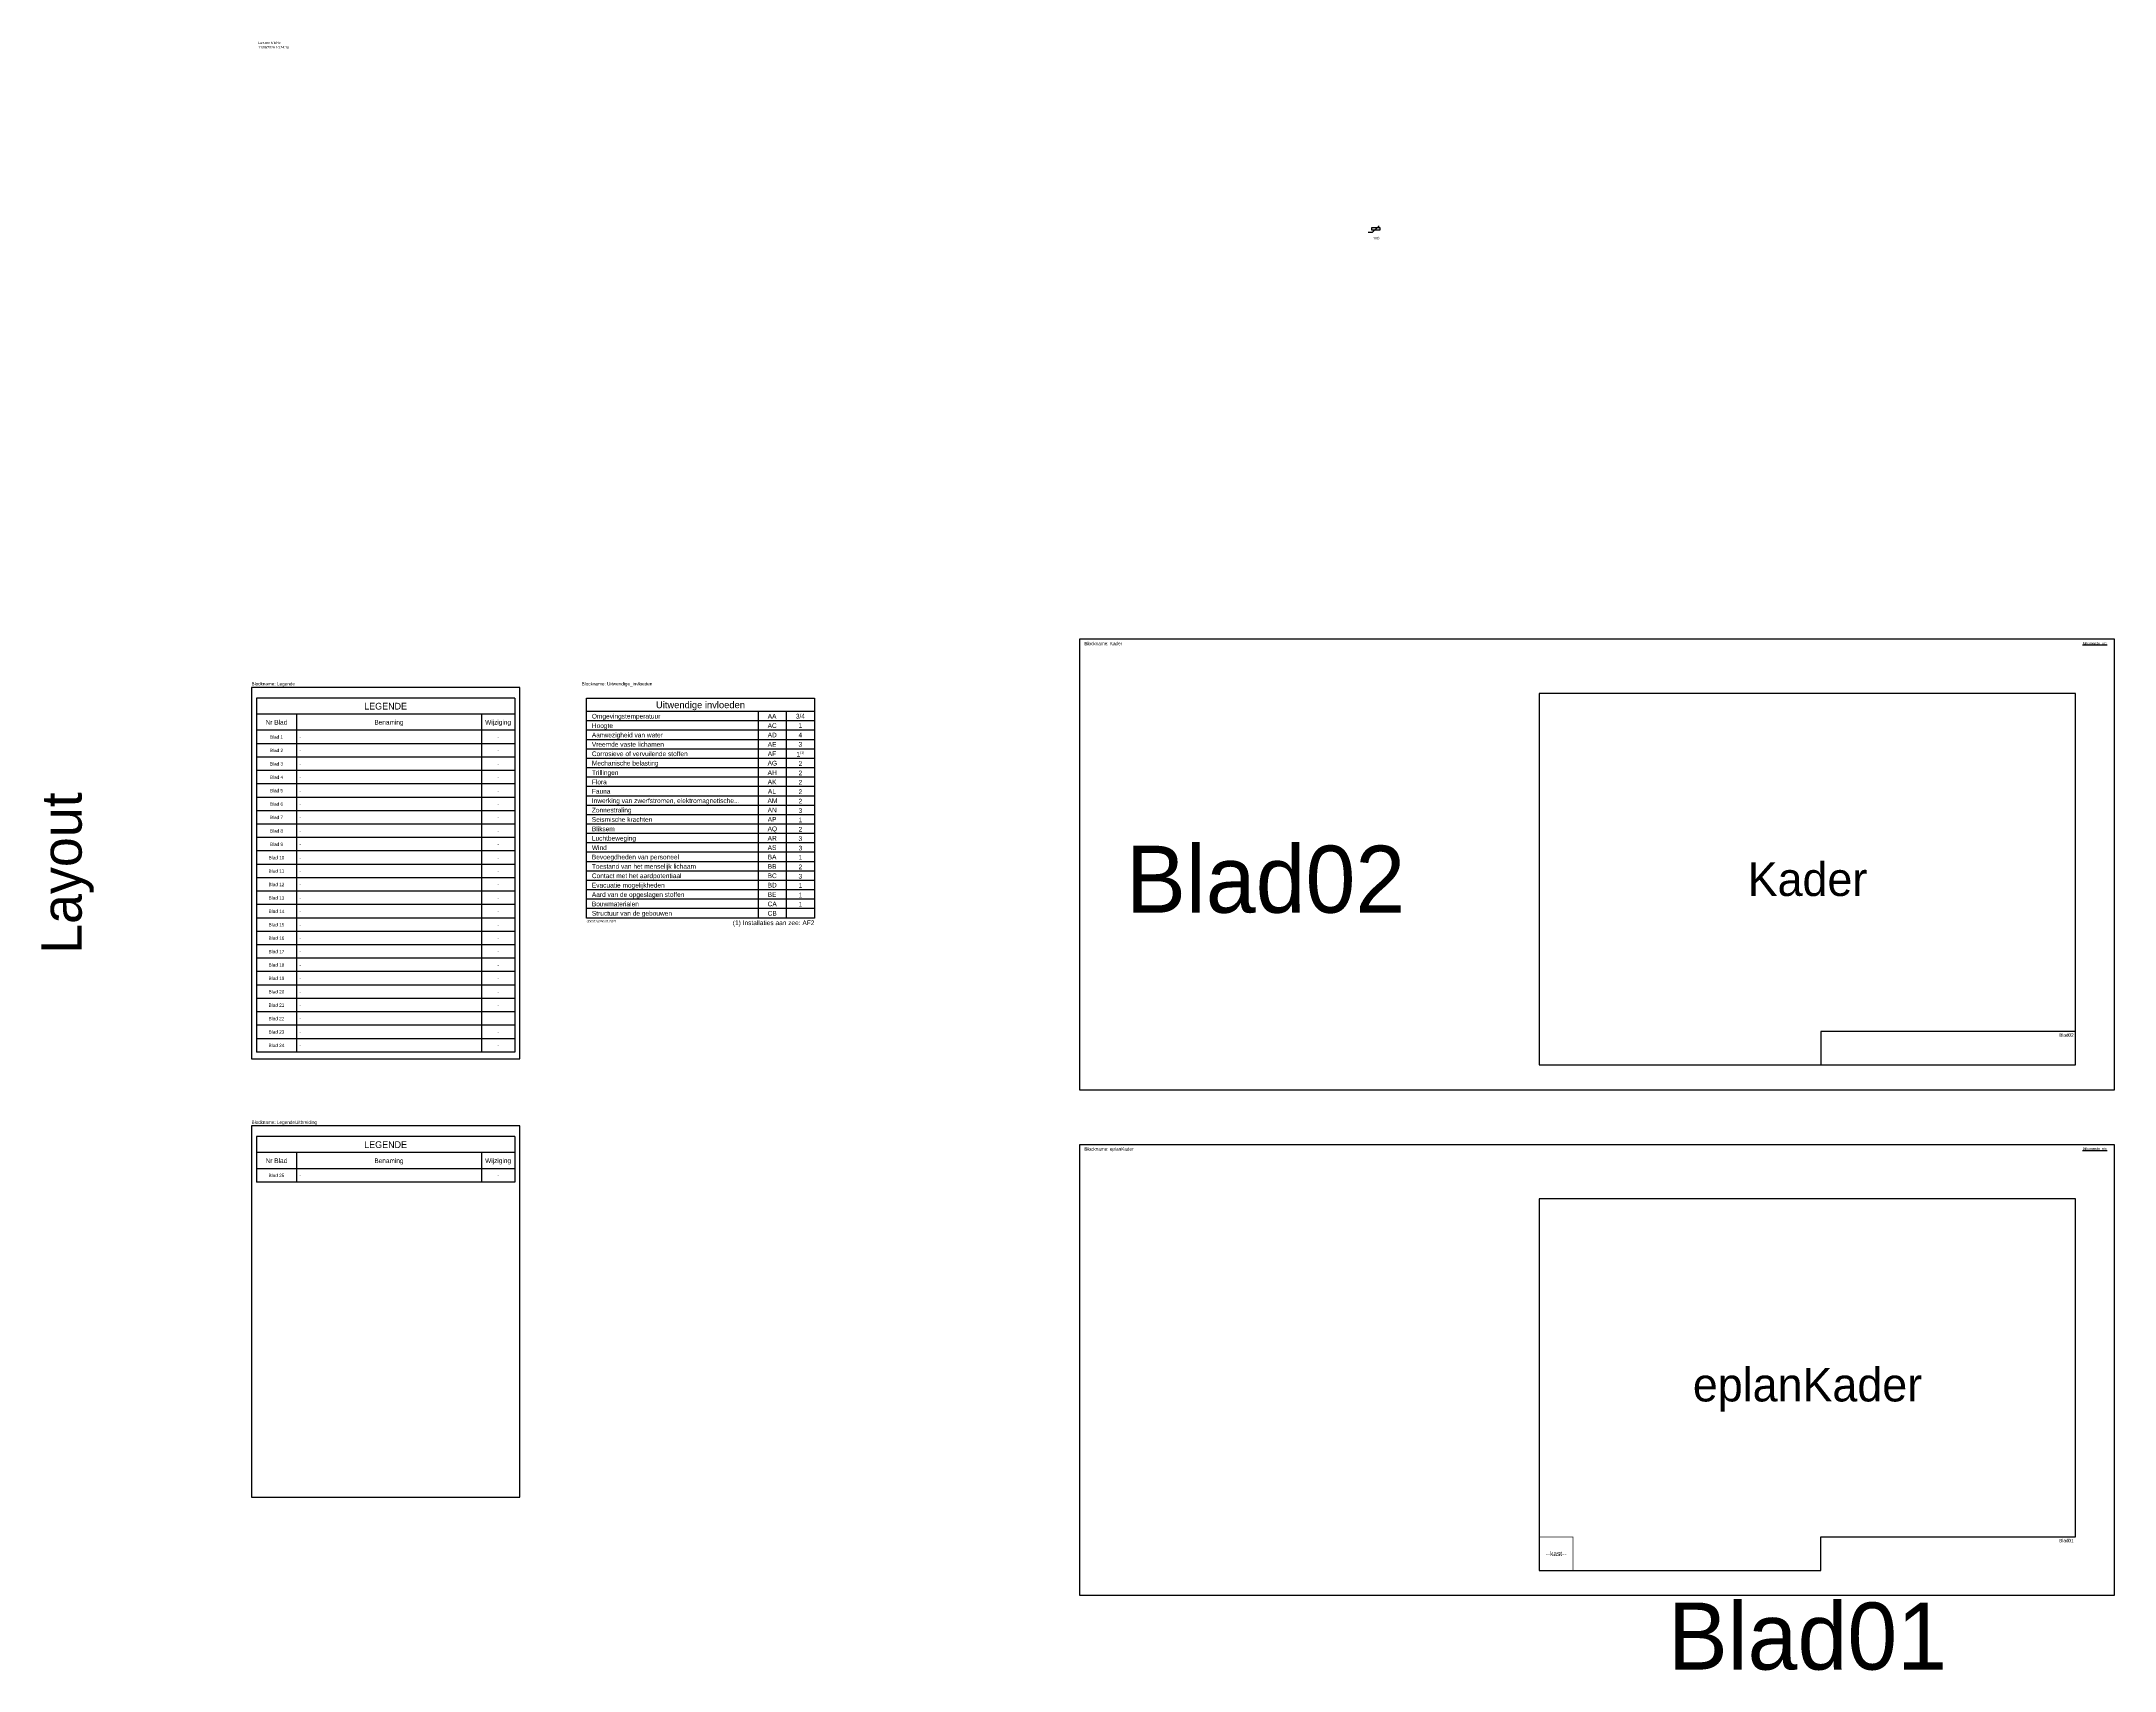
# Model space of a CAD drawing. Header units: millimetres. Extents: x -7152 to 5843, y -5056 to 10205.
# Drawn here: x -157 to 1390, y -1220 to -5 of the extents above; entities that cross this region are included whole.
import ezdxf
from ezdxf.enums import TextEntityAlignment as Align

# ---------------------------------------------------------------- set-up
doc = ezdxf.new("R2010")
doc.units = ezdxf.units.MM
doc.layers.add('BlockSupport', color=93, linetype='Continuous')
doc.layers.add('FreezeNewViewport', color=7, linetype='Continuous')
doc.layers.add('TBM_VP', color=1, linetype='Continuous', plot=False)
doc.styles.add('ARIAL', font='arial.ttf')
doc.styles.add('isopi', font='isoplus.shx', dxfattribs={"oblique": 15})
doc.styles.add('ISOPLUS', font='isoplus')
doc.styles.get("Standard").update_dxf_attribs({"font": 'isoplus.shx'})
doc.styles.add('TBM', font='arial.ttf')
doc.styles.add('Titre0', font='swiss.ttf')

# ---------------------------------------------------------------- blocks, each defined once
blk = doc.blocks.new('*U211')
at = {"color": 3}
blk.add_line((85, -10), (-85, -10), dxfattribs=at)
at = {"color": 2, "linetype": 'Continuous', "ltscale": 15}
for p, q in [((43, -10), (43, -164)), ((64, -10), (64, -164))]:
    blk.add_line(p, q, dxfattribs=at)
at = {"color": 2}
for p, q in [((85, -17), (-85, -17)), ((85, -24), (-85, -24)), ((85, -31), (-85, -31)), ((85, -38), (-85, -38)), ((85, -45), (-85, -45)), ((85, -52), (-85, -52)), ((85, -59), (-85, -59)), ((85, -66), (-85, -66)), ((85, -73), (-85, -73)), ((85, -80), (-85, -80)), ((85, -87), (-85, -87)), ((85, -94), (-85, -94)), ((85, -101), (-85, -101)), ((85, -108), (-85, -108)), ((85, -115), (-85, -115)), ((85, -122), (-85, -122)), ((85, -129), (-85, -129)), ((85, -136), (-85, -136)), ((85, -143), (-85, -143)), ((85, -150), (-85, -150)), ((85, -157), (-85, -157))]:
    blk.add_line(p, q, dxfattribs=at)
at = {"color": 4}
blk.add_lwpolyline([(-85, -164), (-85, 0), (85, 0), (85, -164)], close=True, dxfattribs=at)
at = {"color": 7, "style": 'ARIAL'}
for s, p in [('Omgevingstemperatuur', (-81, -13.5)), ('Aanwezigheid van water', (-81, -27.5)), ('Hoogte', (-81, -20.5)), ('Vreemde vaste lichamen', (-81, -34.5)), ('Corrosieve of vervuilende stoffen', (-81, -41.5)), ('Trillingen', (-81, -55.5)), ('Mechanische belasting', (-81, -48.5)), ('Flora', (-81, -62.5)), ('Fauna', (-81, -69.5)), ('Inwerking van zwerfstromen, elektromagnetische...', (-81, -76.5)), ('Zonnestraling', (-81, -83.5)), ('Seismische krachten', (-81, -90.5)), ('Bliksem', (-81, -97.5)), ('Luchtbeweging', (-81, -104.5)), ('Wind', (-81, -111.5)), ('Toestand van het menselijk lichaam', (-81, -125.5)), ('Bevoegdheden van personeel', (-81, -118.5)), ('Contact met het aardpotentiaal', (-81, -132.5)), ('Evacuatie mogelijkheden', (-81, -139.5)), ('Aard van de opgeslagen stoffen', (-81, -146.5)), ('Bouwmaterialen', (-81, -153.5)), ('Structuur van de gebouwen', (-81, -160.5))]:
    blk.add_text(s, height=3.5, dxfattribs=at).set_placement(p, align=Align.MIDDLE_LEFT)
at = {"color": 3, "style": 'Titre0'}
blk.add_text('Uitwendige invloeden', height=5, dxfattribs=at).set_placement((0, -5), align=Align.MIDDLE_CENTER)
at = {"color": 7, "style": 'ARIAL'}
for s, p in [('AA', (53.4, -13.5)), ('AC', (53.5, -20.5)), ('AD', (53.5, -27.5)), ('AE', (53.4, -34.5)), ('AF', (53.3, -41.5)), ('AG', (53.6, -48.5)), ('AH', (53.5, -55.5)), ('AK', (53.4, -62.5)), ('AM', (53.7, -76.5)), ('AL', (53.3, -69.5)), ('AN', (53.5, -83.5)), ('AP', (53.4, -90.5)), ('AQ', (53.6, -97.5)), ('AR', (53.5, -104.5)), ('AS', (53.4, -111.5)), ('BA', (53.4, -118.5)), ('BC', (53.5, -132.5)), ('BD', (53.5, -139.5)), ('BB', (53.4, -125.5)), ('CA', (53.5, -153.5)), ('BE', (53.4, -146.5)), ('CB', (53.5, -160.5))]:
    blk.add_text(s, height=3.5, dxfattribs=at).set_placement(p, align=Align.MIDDLE_CENTER)
blk.add_text('(1) Installaties aan zee: AF2', height=3.5, dxfattribs=at).set_placement((85, -165.8), align=Align.TOP_RIGHT)
at = {"linetype": 'Continuous', "ltscale": 15, "insert": (74.5, -11.7), "char_height": 3.5, "width": 2.567, "attachment_point": 2, "line_spacing_factor": 1.2, "style": 'ARIAL'}
blk.add_mtext('\\A1;3/4 1 4 3 1{\\H0.504x;\\S(1)^ ;\\H1.42857x; }2 2 2 2 2 3 1 2 3 3 1 2 3 1 1 1', dxfattribs=at)
at = {"layer": 'TBM_VP', "color": 1, "style": 'isopi', "oblique": 15}
blk.add_text('300.016/24.03.2021', height=1.8, dxfattribs=at).set_placement((-85, -167.3))
blk = doc.blocks.new('Versie')
at = {"layer": 'BlockSupport', "linetype": 'Continuous', "ltscale": 15}
for tag, p in [('VERSIE', (5, -13.2)), ('LASTSAVED', (5, -6.6)), ('DATE', (5, -9.9))]:
    blk.add_attdef(tag, p, '', height=1.8, dxfattribs=at)
blk = doc.blocks.new('*U431')
at = {"color": 4}
for p, q in [((96.4, 0), (-96.4, 0)), ((96.4, -264), (-96.4, -264))]:
    blk.add_line(p, q, dxfattribs=at)
at = {"color": 4, "linetype": 'Continuous'}
for p, q in [((-96.4, 0), (-96.4, -24)), ((96.4, 0), (96.4, -24)), ((-96.4, -24), (-96.4, -34)), ((96.4, -24), (96.4, -34)), ((-96.4, -34), (-96.4, -44)), ((-96.4, -44), (-96.4, -54)), ((96.4, -34), (96.4, -44)), ((96.4, -44), (96.4, -54)), ((-96.4, -54), (-96.4, -64)), ((96.4, -54), (96.4, -64)), ((-96.4, -64), (-96.4, -74)), ((-96.4, -74), (-96.4, -84)), ((96.4, -64), (96.4, -74)), ((96.4, -74), (96.4, -84)), ((-96.4, -84), (-96.4, -94)), ((96.4, -84), (96.4, -94)), ((-96.4, -94), (-96.4, -104)), ((-96.4, -104), (-96.4, -114)), ((96.4, -94), (96.4, -104)), ((96.4, -104), (96.4, -114)), ((-96.4, -114), (-96.4, -124)), ((96.4, -114), (96.4, -124)), ((-96.4, -124), (-96.4, -134)), ((-96.4, -134), (-96.4, -144)), ((96.4, -124), (96.4, -134)), ((96.4, -134), (96.4, -144)), ((-96.4, -144), (-96.4, -154)), ((-96.4, -154), (-96.4, -164)), ((96.4, -144), (96.4, -154)), ((96.4, -154), (96.4, -164)), ((-96.4, -164), (-96.4, -174)), ((96.4, -164), (96.4, -174)), ((-96.4, -174), (-96.4, -184)), ((-96.4, -184), (-96.4, -194)), ((96.4, -174), (96.4, -184)), ((96.4, -184), (96.4, -194)), ((-96.4, -194), (-96.4, -204)), ((96.4, -194), (96.4, -204)), ((-96.4, -204), (-96.4, -214)), ((-96.4, -214), (-96.4, -224)), ((96.4, -204), (96.4, -214)), ((96.4, -214), (96.4, -224)), ((-96.4, -224), (-96.4, -234)), ((96.4, -224), (96.4, -234)), ((-96.4, -234), (-96.4, -244)), ((-96.4, -244), (-96.4, -254)), ((96.4, -234), (96.4, -244)), ((96.4, -244), (96.4, -254)), ((-96.4, -254), (-96.4, -264)), ((96.4, -254), (96.4, -264))]:
    blk.add_line(p, q, dxfattribs=at)
at = {"color": 3}
for p, q in [((96.4, -12), (-96.4, -12)), ((96.4, -24), (-96.4, -24))]:
    blk.add_line(p, q, dxfattribs=at)
at = {"color": 2, "linetype": 'Continuous'}
for p, q in [((-66.4, -12), (-66.4, -24)), ((71.4, -12), (71.4, -24)), ((-66.4, -24), (-66.4, -34)), ((71.4, -24), (71.4, -34)), ((-66.4, -34), (-66.4, -44)), ((-66.4, -44), (-66.4, -54)), ((71.4, -34), (71.4, -44)), ((71.4, -44), (71.4, -54)), ((-66.4, -54), (-66.4, -64)), ((71.4, -54), (71.4, -64)), ((-66.4, -64), (-66.4, -74)), ((-66.4, -74), (-66.4, -84)), ((71.4, -64), (71.4, -74)), ((71.4, -74), (71.4, -84)), ((-66.4, -84), (-66.4, -94)), ((71.4, -84), (71.4, -94)), ((-66.4, -94), (-66.4, -104)), ((-66.4, -104), (-66.4, -114)), ((71.4, -94), (71.4, -104)), ((71.4, -104), (71.4, -114)), ((-66.4, -114), (-66.4, -124)), ((71.4, -114), (71.4, -124)), ((-66.4, -124), (-66.4, -134)), ((-66.4, -134), (-66.4, -144)), ((71.4, -124), (71.4, -134)), ((71.4, -134), (71.4, -144)), ((-66.4, -144), (-66.4, -154)), ((-66.4, -154), (-66.4, -164)), ((71.4, -144), (71.4, -154)), ((71.4, -154), (71.4, -164)), ((-66.4, -164), (-66.4, -174)), ((71.4, -164), (71.4, -174)), ((-66.4, -174), (-66.4, -184)), ((-66.4, -184), (-66.4, -194)), ((71.4, -174), (71.4, -184)), ((71.4, -184), (71.4, -194)), ((-66.4, -194), (-66.4, -204)), ((71.4, -194), (71.4, -204)), ((-66.4, -204), (-66.4, -214)), ((-66.4, -214), (-66.4, -224)), ((71.4, -204), (71.4, -214)), ((71.4, -214), (71.4, -224)), ((-66.4, -224), (-66.4, -234)), ((71.4, -224), (71.4, -234)), ((-66.4, -234), (-66.4, -244)), ((-66.4, -244), (-66.4, -254)), ((71.4, -234), (71.4, -244)), ((71.4, -244), (71.4, -254)), ((-66.4, -254), (-66.4, -264)), ((71.4, -254), (71.4, -264))]:
    blk.add_line(p, q, dxfattribs=at)
at = {"color": 2}
for p, q in [((96.4, -34), (-96.4, -34)), ((96.4, -34), (-96.4, -34)), ((96.4, -44), (-96.4, -44)), ((96.4, -44), (-96.4, -44)), ((96.4, -54), (-96.4, -54)), ((96.4, -54), (-96.4, -54)), ((96.4, -64), (-96.4, -64)), ((96.4, -74), (-96.4, -74)), ((96.4, -84), (-96.4, -84)), ((96.4, -94), (-96.4, -94)), ((96.4, -104), (-96.4, -104)), ((96.4, -114), (-96.4, -114)), ((96.4, -124), (-96.4, -124)), ((96.4, -134), (-96.4, -134)), ((96.4, -134), (-96.4, -134)), ((96.4, -144), (-96.4, -144)), ((96.4, -144), (-96.4, -144)), ((96.4, -154), (-96.4, -154)), ((96.4, -164), (-96.4, -164)), ((96.4, -174), (-96.4, -174)), ((96.4, -184), (-96.4, -184)), ((96.4, -194), (-96.4, -194)), ((96.4, -204), (-96.4, -204)), ((96.4, -214), (-96.4, -214)), ((96.4, -224), (-96.4, -224)), ((96.4, -234), (-96.4, -234)), ((96.4, -244), (-96.4, -244)), ((96.4, -254), (-96.4, -254))]:
    blk.add_line(p, q, dxfattribs=at)
at = {"layer": 'TBM_VP', "linetype": 'Continuous'}
blk.add_lwpolyline([(-100, -269), (100, -269), (100, 8), (-100, 8)], close=True, dxfattribs=at)
at = {"color": 3}
blk.add_text('LEGENDE', height=5, dxfattribs=at).set_placement((0, -6), align=Align.MIDDLE_CENTER)
at = {"color": 2}
for s, p in [('Nr Blad', (-81.4, -18)), ('Benaming', (2.5, -18)), ('Wijziging', (83.9, -18))]:
    blk.add_text(s, height=3.5, dxfattribs=at).set_placement(p, align=Align.MIDDLE_CENTER)
at = {"color": 7}
for s, p in [('Blad 1', (-81.4, -29)), ('Blad 2', (-81.4, -39)), ('Blad 3', (-81.4, -49)), ('Blad 4', (-81.4, -59)), ('Blad 5', (-81.4, -69)), ('Blad 6', (-81.4, -79)), ('Blad 7', (-81.4, -89)), ('Blad 8', (-81.4, -99)), ('Blad 9', (-81.4, -109)), ('Blad 10', (-81.4, -119)), ('Blad 11', (-81.4, -129)), ('Blad 12', (-81.4, -139)), ('Blad 13', (-81.4, -149)), ('Blad 14', (-81.4, -159)), ('Blad 15', (-81.4, -169)), ('Blad 16', (-81.4, -179)), ('Blad 17', (-81.4, -189)), ('Blad 18', (-81.4, -199)), ('Blad 19', (-81.4, -209)), ('Blad 20', (-81.4, -219)), ('Blad 21', (-81.4, -229)), ('Blad 22', (-81.4, -239)), ('Blad 23', (-81.4, -249)), ('Blad 24', (-81.4, -259))]:
    blk.add_text(s, height=2.5, dxfattribs=at).set_placement(p, align=Align.MIDDLE_CENTER)
for tag, p in [('01-B', (-64.3, -29)), ('02-B', (-64.3, -39)), ('03-B', (-64.3, -49)), ('04-B', (-64.3, -59)), ('05-B', (-64.3, -69)), ('06-B', (-64.3, -79)), ('07-B', (-64.3, -89)), ('08-B', (-64.3, -99)), ('09-B', (-64.3, -109)), ('10-B', (-64.3, -119)), ('11-B', (-64.3, -129)), ('12-B', (-64.3, -139)), ('13-B', (-64.3, -149)), ('14-B', (-64.3, -159)), ('15-B', (-64.3, -169)), ('16-B', (-64.3, -179))]:
    blk.add_attdef(tag, text='', height=2.5, dxfattribs=at).set_placement(p, align=Align.MIDDLE_LEFT)
for tag, p in [('01-W', (83.9, -29)), ('02-W', (83.9, -39)), ('03-W', (83.9, -49)), ('04-W', (83.9, -59)), ('05-W', (83.9, -69)), ('06-W', (83.9, -79)), ('07-W', (83.9, -89)), ('08-W', (83.9, -99)), ('09-W', (83.9, -109)), ('10-W', (83.9, -119)), ('11-W', (83.9, -129)), ('12-W', (83.9, -139)), ('13-W', (83.9, -149)), ('14-W', (83.9, -159)), ('15-W', (83.9, -169))]:
    blk.add_attdef(tag, text='', height=2.5, dxfattribs=at).set_placement(p, align=Align.MIDDLE_CENTER)
at = {"linetype": 'Continuous'}
for tag, p in [('16-W', (83.9, -179)), ('17-W', (83.9, -189)), ('18-W', (83.9, -199)), ('19-W', (83.9, -209)), ('20-W', (83.9, -219)), ('21-W', (83.9, -229)), ('22-W', (83.9, -239)), ('23-W', (83.9, -249)), ('24-W', (83.9, -259))]:
    blk.add_attdef(tag, text='', height=2.5, dxfattribs=at).set_placement(p, align=Align.MIDDLE_CENTER)
for tag, p in [('17-B', (-64.3, -189)), ('18-B', (-64.3, -199)), ('19-B', (-64.3, -209)), ('20-B', (-64.3, -219)), ('21-B', (-64.3, -229)), ('22-B', (-64.3, -239)), ('23-B', (-64.3, -249)), ('24-B', (-64.3, -259))]:
    blk.add_attdef(tag, text='', height=2.5, dxfattribs=at).set_placement(p, align=Align.MIDDLE_LEFT)
blk = doc.blocks.new('*U433')
at = {"color": 4}
for p, q in [((96.4, 0), (-96.4, 0)), ((96.4, -34), (-96.4, -34))]:
    blk.add_line(p, q, dxfattribs=at)
at = {"color": 4, "linetype": 'Continuous'}
for p, q in [((-96.4, 0), (-96.4, -24)), ((96.4, 0), (96.4, -24)), ((-96.4, -24), (-96.4, -34)), ((96.4, -24), (96.4, -34))]:
    blk.add_line(p, q, dxfattribs=at)
at = {"color": 3}
for p, q in [((96.4, -12), (-96.4, -12)), ((96.4, -24), (-96.4, -24))]:
    blk.add_line(p, q, dxfattribs=at)
at = {"color": 2, "linetype": 'Continuous'}
for p, q in [((-66.4, -12), (-66.4, -24)), ((71.4, -12), (71.4, -24)), ((-66.4, -24), (-66.4, -34)), ((71.4, -24), (71.4, -34))]:
    blk.add_line(p, q, dxfattribs=at)
at = {"color": 2}
blk.add_line((96.4, -34), (-96.4, -34), dxfattribs=at)
at = {"layer": 'TBM_VP', "linetype": 'Continuous'}
blk.add_lwpolyline([(-100, -269), (100, -269), (100, 8), (-100, 8)], close=True, dxfattribs=at)
at = {"color": 3}
blk.add_text('LEGENDE', height=5, dxfattribs=at).set_placement((0, -6), align=Align.MIDDLE_CENTER)
at = {"color": 2}
for s, p in [('Nr Blad', (-81.4, -18)), ('Benaming', (2.5, -18)), ('Wijziging', (83.9, -18))]:
    blk.add_text(s, height=3.5, dxfattribs=at).set_placement(p, align=Align.MIDDLE_CENTER)
at = {"color": 7}
blk.add_text('Blad 25', height=2.5, dxfattribs=at).set_placement((-81.4, -29), align=Align.MIDDLE_CENTER)
blk.add_attdef('25-B', text='', height=2.5, dxfattribs=at).set_placement((-64.3, -29), align=Align.MIDDLE_LEFT)
blk.add_attdef('25-W', text='', height=2.5, dxfattribs=at).set_placement((83.9, -29), align=Align.MIDDLE_CENTER)
blk = doc.blocks.new('eplankader')
at = {"color": 7}
blk.add_lwpolyline([(0, 25, 0.5, 0.5, 0), (25, 25, 0.5, 0.5, 0), (25, 0, 0, 0, 0)], format="xyseb", dxfattribs=at)
at = {"layer": 'TBM_VP', "linetype": 'Continuous'}
blk.add_lwpolyline([(400, 277), (0, 277), (0, 0), (210, 0), (210, 25), (400, 25), (400, 277)], dxfattribs=at)
at = {"linetype": 'Continuous', "ltscale": 15, "style": 'TBM'}
blk.add_attdef('KAST', text='', height=3.5, dxfattribs=at).set_placement((12.5, 12.5), align=Align.MIDDLE_CENTER)
at = {"linetype": 'Continuous', "ltscale": 15}
blk.add_attdef('BLAD', text='', height=50, dxfattribs=at).set_placement((200, -24), align=Align.TOP_CENTER)
at = {"layer": 'TBM_VP', "color": 150, "linetype": 'Continuous', "ltscale": 15, "flags": 8}
blk.add_attdef('CONTROLE', text='', height=2.5, dxfattribs=at).set_placement((398.5, 23.5), align=Align.TOP_RIGHT)
blk = doc.blocks.new('*U378')
at = {"layer": 'TBM_VP', "color": 1, "linetype": 'Continuous'}
for points in [[(0, 277), (0, 0), (400, 0), (400, 277)], [(210, 0), (400, 0), (400, 25), (210, 25)]]:
    blk.add_lwpolyline(points, close=True, dxfattribs=at)
at = {"color": 7, "linetype": 'Continuous', "ltscale": 7}
blk.add_attdef('BLADNR', text='', height=50, dxfattribs=at).set_placement((-100, 138.5), align=Align.MIDDLE_RIGHT)
at = {"layer": 'FreezeNewViewport', "color": 7, "linetype": 'Continuous', "style": 'TBM', "width": 0.8}
blk.add_attdef('Beschrijving', text='', height=2, dxfattribs=at).set_placement((272.5, 2.7), align=Align.MIDDLE_CENTER)
at = {"layer": 'TBM_VP', "color": 150, "linetype": 'Continuous', "ltscale": 15, "flags": 8}
blk.add_attdef('CONTROLE', text='', height=2.5, dxfattribs=at).set_placement((398.5, 23.5), align=Align.TOP_RIGHT)
blk = doc.blocks.new('*U421')
at = {"color": 0}
blk.add_lwpolyline([(0, 0), (772, 0), (772, 336), (0, 336)], close=True, dxfattribs=at)
blk.add_text('Blockname:', height=2.5, dxfattribs=at).set_placement((3.7, 334), align=Align.TOP_LEFT)
at = {"color": 0, "linetype": 'Continuous'}
blk.add_text('%%UBijkomende info:', height=1.8, dxfattribs=at).set_placement((748.2, 332.1))
at = {"color": 161, "linetype": 'Continuous', "ltscale": 15, "true_color": 0x8c9ff3}
blk.add_attdef('BLOCKNAME', (22.7, 331.5), '', height=2.5, dxfattribs=at)
blk = doc.blocks.new('*U331')
blk.add_lwpolyline([(-5.7, -2.4), (-2.7, -2.4), (2.3, 2.3)])
at = {"color": 0, "linetype": 'Continuous'}
blk.add_lwpolyline([(3, 1), (3, -1), (-3, -1), (-3, 1)], close=True, dxfattribs=at)
at = {"color": 2, "style": 'ISOPLUS'}
blk.add_attdef('WHNAME', text='', height=2.5, dxfattribs=at).set_placement((0.2, -2.7), align=Align.TOP_CENTER)
at = {"color": 1, "style": 'ISOPLUS'}
blk.add_attdef('WHWAARDE', text='', height=1.8, dxfattribs=at).set_placement((0.2, -6.7), align=Align.MIDDLE)

msp = doc.modelspace()

# ---------------------------------------------------------------- block references
at = {"linetype": 'Continuous'}
msp.add_blockref('*U331', (838.656, -144.515), dxfattribs=at).add_auto_attribs({'WHWAARDE': '10%%211'})
at = {"color": 110, "linetype": 'Continuous'}
for p, values in [((617.5, -786.5), {'BLOCKNAME': 'Kader'}), ((617.5, -1163.5), {'BLOCKNAME': 'eplanKader'})]:
    msp.add_blockref('*U421', p, dxfattribs=at).add_auto_attribs(values)
at = {"linetype": 'Continuous'}
ref = msp.add_blockref('*U431', (100.031, -494.451), dxfattribs=at)
ref.add_attrib('01-B', '-', dxfattribs={"color": 7, "height": 2.5}).set_placement((35.712, -523.451), align=Align.MIDDLE_LEFT)
ref.add_attrib('01-W', '-', dxfattribs={"color": 7, "height": 2.5}).set_placement((183.931, -523.451), align=Align.MIDDLE_CENTER)
ref.add_attrib('02-B', '-', dxfattribs={"color": 7, "height": 2.5}).set_placement((35.712, -533.451), align=Align.MIDDLE_LEFT)
ref.add_attrib('02-W', '-', dxfattribs={"color": 7, "height": 2.5}).set_placement((183.931, -533.451), align=Align.MIDDLE_CENTER)
ref.add_attrib('03-B', '-', dxfattribs={"color": 7, "height": 2.5}).set_placement((35.712, -543.451), align=Align.MIDDLE_LEFT)
ref.add_attrib('03-W', '-', dxfattribs={"color": 7, "height": 2.5}).set_placement((183.931, -543.451), align=Align.MIDDLE_CENTER)
ref.add_attrib('04-B', '-', dxfattribs={"color": 7, "height": 2.5}).set_placement((35.712, -553.451), align=Align.MIDDLE_LEFT)
ref.add_attrib('04-W', '-', dxfattribs={"color": 7, "height": 2.5}).set_placement((183.931, -553.451), align=Align.MIDDLE_CENTER)
ref.add_attrib('05-B', '-', dxfattribs={"color": 7, "height": 2.5}).set_placement((35.712, -563.451), align=Align.MIDDLE_LEFT)
ref.add_attrib('05-W', '-', dxfattribs={"color": 7, "height": 2.5}).set_placement((183.931, -563.451), align=Align.MIDDLE_CENTER)
ref.add_attrib('06-B', '-', dxfattribs={"color": 7, "height": 2.5}).set_placement((35.712, -573.451), align=Align.MIDDLE_LEFT)
ref.add_attrib('06-W', '-', dxfattribs={"color": 7, "height": 2.5}).set_placement((183.931, -573.451), align=Align.MIDDLE_CENTER)
ref.add_attrib('07-B', '-', dxfattribs={"color": 7, "height": 2.5}).set_placement((35.712, -583.451), align=Align.MIDDLE_LEFT)
ref.add_attrib('07-W', '-', dxfattribs={"color": 7, "height": 2.5}).set_placement((183.931, -583.451), align=Align.MIDDLE_CENTER)
ref.add_attrib('08-B', '-', dxfattribs={"color": 7, "height": 2.5}).set_placement((35.712, -593.451), align=Align.MIDDLE_LEFT)
ref.add_attrib('08-W', '-', dxfattribs={"color": 7, "height": 2.5}).set_placement((183.931, -593.451), align=Align.MIDDLE_CENTER)
ref.add_attrib('09-B', '-', dxfattribs={"color": 7, "height": 2.5}).set_placement((35.712, -603.451), align=Align.MIDDLE_LEFT)
ref.add_attrib('09-W', '-', dxfattribs={"color": 7, "height": 2.5}).set_placement((183.931, -603.451), align=Align.MIDDLE_CENTER)
ref.add_attrib('10-B', '-', dxfattribs={"color": 7, "height": 2.5}).set_placement((35.712, -613.451), align=Align.MIDDLE_LEFT)
ref.add_attrib('10-W', '-', dxfattribs={"color": 7, "height": 2.5}).set_placement((183.931, -613.451), align=Align.MIDDLE_CENTER)
ref.add_attrib('11-B', '-', dxfattribs={"color": 7, "height": 2.5}).set_placement((35.712, -623.451), align=Align.MIDDLE_LEFT)
ref.add_attrib('11-W', '-', dxfattribs={"color": 7, "height": 2.5}).set_placement((183.931, -623.451), align=Align.MIDDLE_CENTER)
ref.add_attrib('12-B', '-', dxfattribs={"color": 7, "height": 2.5}).set_placement((35.712, -633.451), align=Align.MIDDLE_LEFT)
ref.add_attrib('12-W', '-', dxfattribs={"color": 7, "height": 2.5}).set_placement((183.931, -633.451), align=Align.MIDDLE_CENTER)
ref.add_attrib('13-B', '-', dxfattribs={"color": 7, "height": 2.5}).set_placement((35.712, -643.451), align=Align.MIDDLE_LEFT)
ref.add_attrib('13-W', '-', dxfattribs={"color": 7, "height": 2.5}).set_placement((183.931, -643.451), align=Align.MIDDLE_CENTER)
ref.add_attrib('14-B', '-', dxfattribs={"color": 7, "height": 2.5}).set_placement((35.712, -653.451), align=Align.MIDDLE_LEFT)
ref.add_attrib('14-W', '-', dxfattribs={"color": 7, "height": 2.5}).set_placement((183.931, -653.451), align=Align.MIDDLE_CENTER)
ref.add_attrib('15-B', '-', dxfattribs={"color": 7, "height": 2.5}).set_placement((35.712, -663.451), align=Align.MIDDLE_LEFT)
ref.add_attrib('15-W', '-', dxfattribs={"color": 7, "height": 2.5}).set_placement((183.931, -663.451), align=Align.MIDDLE_CENTER)
ref.add_attrib('16-B', '-', dxfattribs={"color": 7, "height": 2.5}).set_placement((35.712, -673.451), align=Align.MIDDLE_LEFT)
ref.add_attrib('16-W', '-', dxfattribs={"linetype": 'Continuous', "height": 2.5}).set_placement((183.931, -673.451), align=Align.MIDDLE_CENTER)
ref.add_attrib('17-B', '-', dxfattribs={"linetype": 'Continuous', "height": 2.5}).set_placement((35.712, -683.451), align=Align.MIDDLE_LEFT)
ref.add_attrib('17-W', '-', dxfattribs={"linetype": 'Continuous', "height": 2.5}).set_placement((183.931, -683.451), align=Align.MIDDLE_CENTER)
ref.add_attrib('18-B', '-', dxfattribs={"linetype": 'Continuous', "height": 2.5}).set_placement((35.712, -693.451), align=Align.MIDDLE_LEFT)
ref.add_attrib('18-W', '-', dxfattribs={"linetype": 'Continuous', "height": 2.5}).set_placement((183.931, -693.451), align=Align.MIDDLE_CENTER)
ref.add_attrib('19-B', '-', dxfattribs={"linetype": 'Continuous', "height": 2.5}).set_placement((35.712, -703.451), align=Align.MIDDLE_LEFT)
ref.add_attrib('19-W', '-', dxfattribs={"linetype": 'Continuous', "height": 2.5}).set_placement((183.931, -703.451), align=Align.MIDDLE_CENTER)
ref.add_attrib('20-B', '-', dxfattribs={"linetype": 'Continuous', "height": 2.5}).set_placement((35.712, -713.451), align=Align.MIDDLE_LEFT)
ref.add_attrib('20-W', '-', dxfattribs={"linetype": 'Continuous', "height": 2.5}).set_placement((183.931, -713.451), align=Align.MIDDLE_CENTER)
ref.add_attrib('21-B', '-', dxfattribs={"linetype": 'Continuous', "height": 2.5}).set_placement((35.712, -723.451), align=Align.MIDDLE_LEFT)
ref.add_attrib('21-W', '-', dxfattribs={"linetype": 'Continuous', "height": 2.5}).set_placement((183.931, -723.451), align=Align.MIDDLE_CENTER)
ref.add_attrib('22-B', '-', dxfattribs={"linetype": 'Continuous', "height": 2.5}).set_placement((35.712, -733.451), align=Align.MIDDLE_LEFT)
ref.add_attrib('23-B', '-', dxfattribs={"linetype": 'Continuous', "height": 2.5}).set_placement((35.712, -743.451), align=Align.MIDDLE_LEFT)
ref.add_attrib('23-W', '-', dxfattribs={"linetype": 'Continuous', "height": 2.5}).set_placement((183.931, -743.451), align=Align.MIDDLE_CENTER)
ref.add_attrib('24-B', '-', dxfattribs={"linetype": 'Continuous', "height": 2.5}).set_placement((35.712, -753.451), align=Align.MIDDLE_LEFT)
ref.add_attrib('24-W', '-', dxfattribs={"linetype": 'Continuous', "height": 2.5}).set_placement((183.931, -753.451), align=Align.MIDDLE_CENTER)
at = {"color": 2, "linetype": 'Continuous'}
msp.add_blockref('*U211', (334.865, -494.451), dxfattribs=at)
at = {"color": 1, "linetype": 'Continuous'}
ref = msp.add_blockref('*U378', (960.5, -768), dxfattribs=at)
ref.add_attrib('BLADNR', 'Blad02', dxfattribs={"color": 7, "linetype": 'Continuous', "ltscale": 7, "height": 50}).set_placement((860.5, -629.5), align=Align.MIDDLE_RIGHT)
ref.add_attrib('CONTROLE', 'Blad02', dxfattribs={"layer": 'TBM_VP', "color": 150, "linetype": 'Continuous', "ltscale": 15, "height": 2.5}).set_placement((1359, -744.5), align=Align.TOP_RIGHT)
at = {"linetype": 'Continuous', "ltscale": 15}
msp.add_blockref('*U433', (100.031, -821.451), dxfattribs=at).add_auto_attribs({'25-B': '-', '25-W': '-'})
at = {"linetype": 'Continuous'}
ref = msp.add_blockref('eplankader', (960.5, -1145), dxfattribs=at)
ref.add_attrib('BLAD', 'Blad01', dxfattribs={"linetype": 'Continuous', "ltscale": 15, "height": 50}).set_placement((1160.5, -1169), align=Align.TOP_CENTER)
ref.add_attrib('KAST', '--kast--', dxfattribs={"linetype": 'Continuous', "ltscale": 15, "height": 3.5, "style": 'TBM'}).set_placement((973, -1132.5), align=Align.MIDDLE_CENTER)
ref.add_attrib('CONTROLE', 'Blad01', dxfattribs={"layer": 'TBM_VP', "color": 150, "linetype": 'Continuous', "ltscale": 15, "height": 2.5}).set_placement((1359, -1121.5), align=Align.TOP_RIGHT)
at = {"layer": 'BlockSupport', "linetype": 'Continuous'}
ref = msp.add_blockref('Versie', (0, 0), dxfattribs=at)
ref.add_attrib('LASTSAVED', 'Latruwe Michiel', (5.02, -6.577), dxfattribs={"linetype": 'Continuous', "ltscale": 15, "height": 1.8})
ref.add_attrib('DATE', '11/09/2026 10:24:15', (5.02, -9.907), dxfattribs={"linetype": 'Continuous', "ltscale": 15, "height": 1.8})

# ---------------------------------------------------------------- texts
at = {"color": 7}
for s, p in [('Blockname: Legende', (0, -482.5)), ('Blockname: Uitwendige_invloeden', (246.235, -482.5)), ('Blockname: LegendeUitbreiding', (0, -809.5))]:
    msp.add_text(s, height=2.5, dxfattribs=at).set_placement(p, align=Align.TOP_LEFT)
msp.add_text('Layout', height=30, rotation=90, dxfattribs=at).set_placement((-141.637, -624.951), align=Align.MIDDLE_CENTER)
at = {"linetype": 'Continuous', "ltscale": 15}
for s, p in [('Kader', (1160.5, -629.5)), ('eplanKader', (1160.5, -1006.5))]:
    msp.add_text(s, height=25, dxfattribs=at).set_placement(p, align=Align.MIDDLE_CENTER)

doc.saveas('drawing.dxf')
